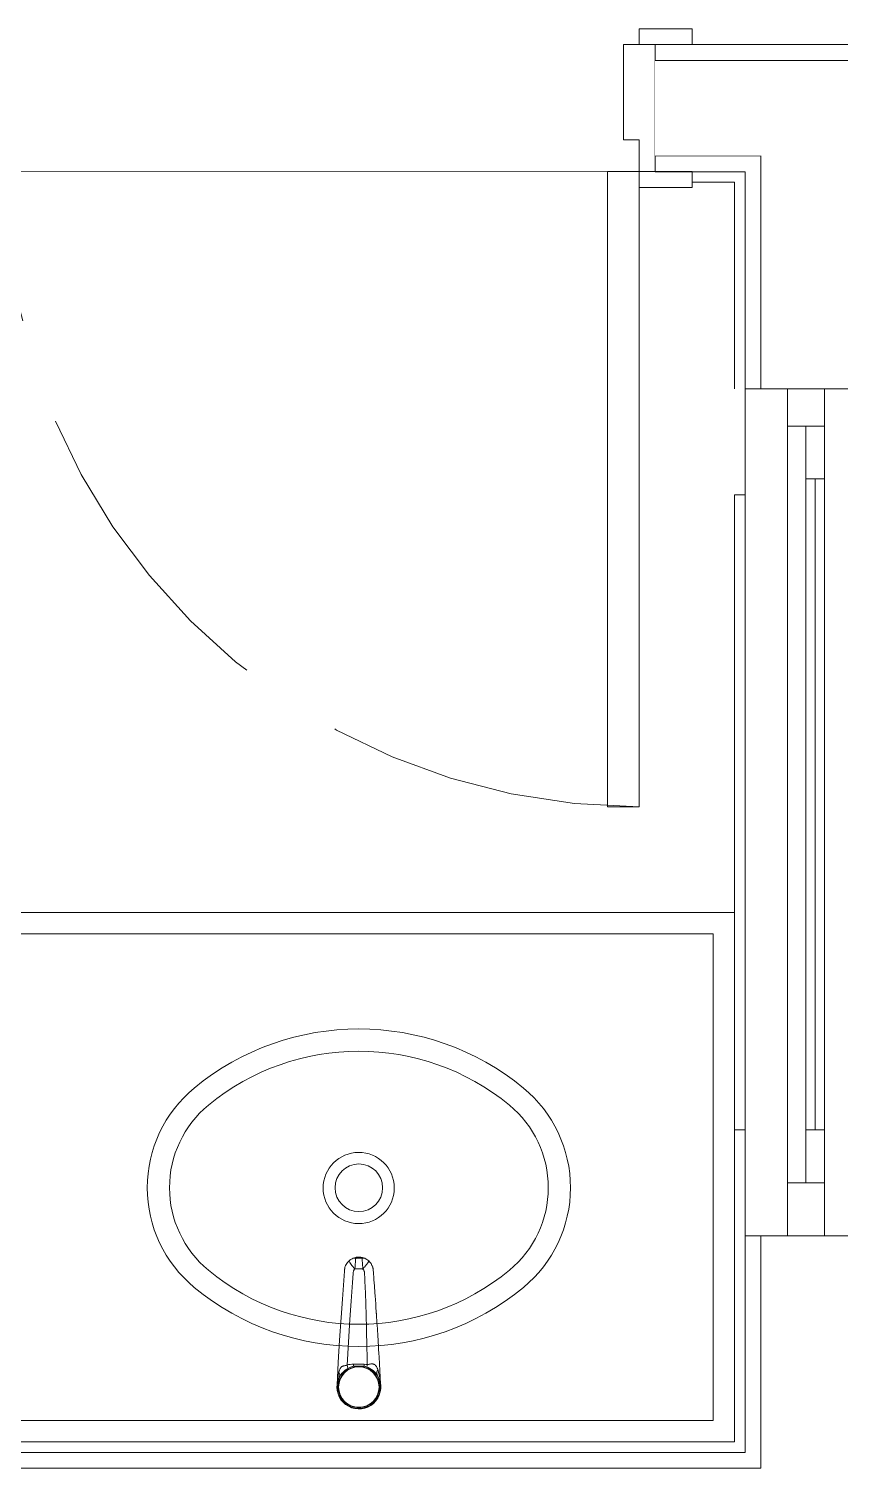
# Model space of a CAD drawing. Header units: millimetres. Extents: x 188.6 to 263.2, y 40.1 to 120.1.
# Drawn here: x 208.337 to 209.104, y 56.097 to 57.457 of the extents above; entities that cross this region are included whole.
import ezdxf

# ---------------------------------------------------------------- set-up
doc = ezdxf.new("R2010")
doc.units = ezdxf.units.MM
doc.set_wipeout_variables(frame=1)
doc.linetypes.add('Linha Tracejada 3_1', pattern=[400, 300, -100])
doc.linetypes.add('Wipeout_Contour', pattern=[1000, 0, -1000])
for name, color, linetype in [('ARQ', 8, 'Continuous'), ('Janelas ARCHICAD', 7, 'Continuous'), ('Portas ARCHICAD', 7, 'Continuous')]:
    doc.layers.add(name, color=color, linetype=linetype)

# ---------------------------------------------------------------- blocks, each defined once
blk = doc.blocks.new('Vão de Porta Simples')
at = {"layer": 'Portas ARCHICAD', "color": 7, "linetype": 'Continuous', "lineweight": 0}
for p, q in [((-350, 0), (-350, 10)), ((350, 0), (350, 10))]:
    blk.add_line(p, q, dxfattribs=at)
blk = doc.blocks.new('Vão de Janela Simples_2')
at = {"layer": 'Janelas ARCHICAD', "color": 8, "linetype": 'Continuous', "lineweight": 0}
for p, q in [((-300, 0), (-300, 10)), ((-300, 10), (300, 10)), ((-300, 0), (300, 0)), ((300, 0), (300, 10))]:
    blk.add_line(p, q, dxfattribs=at)
blk = doc.blocks.new('Porta 21_4')
at = {"layer": 'Portas ARCHICAD', "color": 8, "linetype": 'Continuous', "lineweight": 0}
for p, q in [((270, 0), (270, 600)), ((270, 600), (300, 600)), ((300, 600), (300, 0)), ((-300, 15), (-350, 15)), ((-350, 15), (-350, 0)), ((-300, 0), (-300, 15)), ((350, 15), (300, 15)), ((300, 15), (300, 0)), ((350, 0), (350, 15)), ((-350, 0), (-300, 0)), ((-315, 0), (-350, 0)), ((-315, 0), (-350, 0)), ((-315, 0), (315, 0)), ((-300, 0), (-315, 0)), ((-315, 0), (-315, -120)), ((-315, -15), (-315, 0)), ((-315, -15), (-315, 0)), ((-300, -30), (-300, 0)), ((300, 0), (270, 0)), ((300, 0), (350, 0)), ((315, 0), (300, 0)), ((300, 0), (300, -30)), ((315, -120), (315, 0)), ((315, -15), (315, 0)), ((315, -15), (315, 0)), ((315, 0), (350, 0)), ((315, 0), (350, 0)), ((-315, -105), (-315, -15)), ((-315, -105), (-315, -15)), ((315, -105), (315, -15)), ((315, -105), (315, -15)), ((-285, -30), (-300, -30)), ((-285, -120), (-285, -30)), ((300, -30), (285, -30)), ((285, -30), (285, -120)), ((-315, -120), (-315, -105)), ((-315, -120), (-315, -105)), ((315, -120), (315, -105)), ((315, -120), (315, -105)), ((-300, -120), (-350, -120)), ((-350, -120), (-350, -135)), ((-315, -120), (-350, -120)), ((-315, -120), (-350, -120)), ((-315, -120), (-285, -120)), ((-300, -135), (-300, -120)), ((285, -120), (315, -120)), ((350, -120), (300, -120)), ((300, -120), (300, -135)), ((315, -120), (350, -120)), ((315, -120), (350, -120)), ((350, -135), (350, -120)), ((-350, -135), (-300, -135)), ((300, -135), (350, -135))]:
    blk.add_line(p, q, dxfattribs=at)
at = {"layer": 'Portas ARCHICAD', "color": 8, "linetype": 'Linha Tracejada 3_1', "lineweight": 0}
blk.add_arc((300, 0), 600, 90, 180, dxfattribs=at)
blk = doc.blocks.new('arq-3pav')
at = {"layer": 'ARQ', "color": 8, "linetype": 'Continuous', "lineweight": 0}
for p, q in [((4.0053, 16.8598), (4.0203, 16.8598)), ((4.0053, 16.0598), (4.0053, 16.8598)), ((4.0053, 16.8598), (4.0203, 16.8598)), ((4.0203, 16.8598), (4.0453, 16.8598)), ((4.0203, 16.8598), (4.0453, 16.8598)), ((4.0453, 16.8598), (4.0803, 16.8598)), ((4.0453, 16.8598), (4.0453, 16.8248)), ((4.0453, 16.8598), (4.0803, 16.8598)), ((4.0453, 16.8598), (4.0803, 16.8598)), ((4.0803, 16.8598), (4.1103, 16.8598)), ((4.0803, 16.8248), (4.0803, 16.8598)), ((4.0803, 16.8598), (4.1103, 16.8598)), ((4.0453, 16.8248), (4.0803, 16.8248)), ((4.0453, 16.8248), (4.0453, 16.1098)), ((4.0628, 16.8248), (4.0628, 16.7748)), ((4.0803, 16.8248), (4.0628, 16.8248)), ((4.0803, 16.7748), (4.0803, 16.8248)), ((4.0628, 16.7748), (4.0803, 16.7748)), ((4.0628, 16.7748), (4.0628, 16.1598)), ((4.0716, 16.1598), (4.0716, 16.7748)), ((4.0803, 16.1598), (4.0803, 16.7748)), ((4.0803, 16.1598), (4.0803, 16.7748)), ((4.0803, 16.1598), (4.0628, 16.1598)), ((4.0628, 16.1598), (4.0628, 16.1098)), ((4.0803, 16.1098), (4.0803, 16.1598)), ((4.0803, 16.1098), (4.0453, 16.1098)), ((4.0453, 16.1098), (4.0453, 16.0598)), ((4.0628, 16.1098), (4.0803, 16.1098)), ((4.0803, 16.0598), (4.0803, 16.1098)), ((4.0053, 16.0598), (4.0203, 16.0598)), ((4.0053, 16.0598), (4.0203, 16.0598)), ((4.0203, 16.0598), (4.0453, 16.0598)), ((4.0203, 16.0598), (4.0453, 16.0598)), ((4.0453, 16.0598), (4.0803, 16.0598)), ((4.0453, 16.0598), (4.0803, 16.0598)), ((4.0453, 16.0598), (4.0803, 16.0598)), ((4.0803, 16.0598), (4.1103, 16.0598)), ((4.0803, 16.0598), (4.1103, 16.0598)), ((3.6433, 16.0386), (3.6373, 16.0386)), ((3.6268, 16.0279), (3.6268, 16.0281)), ((3.644, 16.0285), (3.6366, 16.0285)), ((3.6352, 15.9384), (3.6454, 15.9384)), ((3.6352, 15.9365), (3.6352, 15.9384)), ((3.6454, 15.9365), (3.6352, 15.9365)), ((3.6454, 15.9365), (3.6454, 15.9384)), ((3.6197, 15.9185), (3.6197, 15.9184)), ((3.6197, 15.9183), (3.6197, 15.9183)), ((3.6608, 15.92), (3.6608, 15.92)), ((3.6608, 15.92), (3.6608, 15.9196))]:
    blk.add_line(p, q, dxfattribs=at)
at = {"layer": 'ARQ', "color": 8, "linetype": 'Continuous', "lineweight": 0, "flags": 128}
for points in [[(4.0053, 17.0651), (3.9553, 17.0651)], [(3.9553, 17.0551), (3.9953, 17.0551)], [(3.9953, 17.0551), (3.9953, 16.8598)], [(4.0053, 16.8598), (4.0053, 17.0651)], [(3.9953, 16.0598), (3.9953, 15.8651)], [(4.0053, 15.8551), (4.0053, 16.0598)], [(3.6272, 16.03), (3.6275, 16.0308), (3.6278, 16.0317), (3.6283, 16.0325), (3.6288, 16.0335), (3.6295, 16.0344), (3.6302, 16.0352), (3.631, 16.036)], [(3.631, 16.036), (3.6314, 16.0364), (3.6318, 16.0367), (3.6322, 16.037), (3.6323, 16.0371), (3.6324, 16.0372), (3.6325, 16.0372), (3.6326, 16.0373), (3.6327, 16.0373), (3.6327, 16.0374), (3.6327, 16.0374), (3.6327, 16.0374), (3.6328, 16.0374), (3.6328, 16.0374)], [(3.6366, 16.0285), (3.6356, 16.0295), (3.6347, 16.0306), (3.6338, 16.0317), (3.633, 16.0327), (3.6323, 16.0336), (3.6317, 16.0344), (3.6313, 16.035), (3.631, 16.0356), (3.631, 16.0359), (3.631, 16.036)], [(3.6373, 16.0386), (3.6359, 16.0386), (3.6346, 16.0383), (3.6333, 16.0377), (3.6328, 16.0374)], [(3.6373, 16.0386), (3.6373, 16.0385), (3.6373, 16.0383), (3.6373, 16.0381), (3.6372, 16.0379), (3.6372, 16.0376), (3.6372, 16.0372), (3.6372, 16.0368), (3.6371, 16.0363), (3.6371, 16.0358), (3.637, 16.0353), (3.637, 16.0347), (3.637, 16.0341), (3.6369, 16.0335), (3.6369, 16.0331), (3.6368, 16.0324), (3.6368, 16.0317), (3.6367, 16.0309), (3.6367, 16.0302), (3.6367, 16.0297), (3.6366, 16.0292), (3.6366, 16.0285)], [(3.6393, 16.0394), (3.6392, 16.0394), (3.6391, 16.0393), (3.6389, 16.0393), (3.6387, 16.0393), (3.6385, 16.0392), (3.6383, 16.0391), (3.638, 16.039), (3.6377, 16.0389), (3.6373, 16.0386)], [(3.6423, 16.0395), (3.6414, 16.0395), (3.6406, 16.0396), (3.6399, 16.0396), (3.6391, 16.0395), (3.6383, 16.0395)], [(3.6383, 16.0395), (3.6393, 16.0394)], [(3.6413, 16.0394), (3.6411, 16.0394), (3.6409, 16.0395), (3.6409, 16.0395), (3.6408, 16.0395), (3.6407, 16.0395), (3.6406, 16.0395), (3.6405, 16.0395), (3.6405, 16.0395), (3.6404, 16.0395), (3.6404, 16.0395), (3.6403, 16.0395), (3.6403, 16.0395), (3.6403, 16.0395), (3.6402, 16.0395), (3.6401, 16.0395), (3.6401, 16.0395), (3.64, 16.0395), (3.6398, 16.0395), (3.6397, 16.0395), (3.6396, 16.0394), (3.6393, 16.0394)], [(3.6413, 16.0394), (3.6423, 16.0395), (3.6423, 16.0395)], [(3.6433, 16.0386), (3.6429, 16.0388), (3.6425, 16.039), (3.6422, 16.0392), (3.642, 16.0392), (3.6417, 16.0393), (3.6416, 16.0394), (3.6415, 16.0394), (3.6414, 16.0394), (3.6413, 16.0394)], [(3.644, 16.0285), (3.6439, 16.0292), (3.6439, 16.0299), (3.6439, 16.0307), (3.6438, 16.0314), (3.6438, 16.0321), (3.6437, 16.0327), (3.6437, 16.0334), (3.6436, 16.0341), (3.6436, 16.0347), (3.6435, 16.0353), (3.6435, 16.0357), (3.6435, 16.0361), (3.6435, 16.0365), (3.6434, 16.037), (3.6434, 16.0374), (3.6434, 16.0378), (3.6433, 16.038), (3.6433, 16.0383), (3.6433, 16.0385), (3.6433, 16.0386)], [(3.6433, 16.0386), (3.6447, 16.0386), (3.646, 16.0383), (3.6473, 16.0377), (3.6478, 16.0374)], [(3.6434, 16.0393), (3.6438, 16.0392), (3.6443, 16.039), (3.6448, 16.0389), (3.6454, 16.0387), (3.6458, 16.0385), (3.6464, 16.0382), (3.6469, 16.038), (3.6473, 16.0377)], [(3.644, 16.0285), (3.6443, 16.0288), (3.6447, 16.0292), (3.6451, 16.0297), (3.6455, 16.0301), (3.6458, 16.0305), (3.6462, 16.0309), (3.6466, 16.0314), (3.647, 16.0318), (3.6473, 16.0322), (3.6476, 16.0326), (3.648, 16.033), (3.6483, 16.0334), (3.6485, 16.0338), (3.6488, 16.0341), (3.649, 16.0345), (3.6492, 16.0348), (3.6493, 16.035), (3.6495, 16.0352), (3.6495, 16.0354), (3.6496, 16.0356), (3.6497, 16.0358), (3.6497, 16.0359), (3.6497, 16.0359), (3.6496, 16.036)], [(3.6496, 16.036), (3.6504, 16.0352), (3.6511, 16.0344), (3.6518, 16.0334), (3.6524, 16.0325), (3.6527, 16.0318), (3.653, 16.0312), (3.6532, 16.0305), (3.6533, 16.0303)], [(3.6197, 15.9186), (3.6209, 15.9399), (3.6221, 15.9612), (3.6235, 15.9825), (3.6247, 16), (3.626, 16.0176), (3.6267, 16.0263), (3.6267, 16.0273), (3.6268, 16.0278), (3.6268, 16.0279)], [(3.6268, 16.0281), (3.6269, 16.0286), (3.627, 16.0291), (3.6271, 16.0295), (3.6272, 16.03)], [(3.6366, 16.0285), (3.6363, 16.0282), (3.636, 16.0278), (3.6358, 16.0275), (3.6355, 16.0271), (3.6354, 16.0268), (3.6352, 16.0265), (3.6351, 16.0259), (3.635, 16.0254), (3.635, 16.0248), (3.6349, 16.0242), (3.6342, 16.0155), (3.633, 15.998), (3.6318, 15.9805), (3.6304, 15.9591), (3.6291, 15.9376)], [(3.6482, 15.9382), (3.6481, 15.9414), (3.648, 15.9447), (3.648, 15.9483), (3.6479, 15.9521), (3.6478, 15.9556), (3.6477, 15.9592), (3.6477, 15.9604), (3.6477, 15.9614), (3.6477, 15.9624), (3.6476, 15.9633), (3.6476, 15.9643), (3.6475, 15.97), (3.6474, 15.9756), (3.6474, 15.9767), (3.6474, 15.9778), (3.6473, 15.979), (3.6473, 15.9801), (3.6473, 15.9812), (3.6473, 15.9823), (3.6472, 15.9834), (3.6472, 15.9845), (3.6471, 15.9883), (3.647, 15.992), (3.6469, 15.9956), (3.6468, 15.999), (3.6467, 16.0019), (3.6466, 16.0046), (3.6466, 16.0054), (3.6465, 16.0061), (3.6465, 16.0068), (3.6465, 16.0074), (3.6465, 16.0081), (3.6464, 16.0088), (3.6463, 16.0109), (3.6462, 16.013), (3.6461, 16.015), (3.646, 16.017), (3.6459, 16.019), (3.6458, 16.0209), (3.6458, 16.0213), (3.6458, 16.0217), (3.6457, 16.0221), (3.6457, 16.0225), (3.6457, 16.0229), (3.6457, 16.0232), (3.6456, 16.0236), (3.6456, 16.024), (3.6456, 16.0244), (3.6456, 16.0247), (3.6455, 16.025), (3.6455, 16.0253), (3.6455, 16.0255), (3.6455, 16.0257), (3.6454, 16.0259), (3.6454, 16.0261), (3.6454, 16.0263), (3.6453, 16.0264), (3.6453, 16.0266), (3.6452, 16.0267), (3.645, 16.0271), (3.6449, 16.0274), (3.6447, 16.0277), (3.6445, 16.028), (3.6442, 16.0282), (3.644, 16.0285)], [(3.6533, 16.0303), (3.6534, 16.03), (3.6535, 16.0295), (3.6536, 16.029), (3.6537, 16.0288), (3.6537, 16.0286), (3.6537, 16.0286), (3.6537, 16.0286), (3.6537, 16.0285), (3.6537, 16.0285), (3.6538, 16.0273), (3.6539, 16.0265), (3.654, 16.0258), (3.654, 16.0251), (3.6541, 16.0244), (3.6541, 16.0237), (3.6542, 16.0229), (3.6542, 16.0224), (3.6543, 16.0218), (3.6543, 16.0213), (3.6544, 16.0208)], [(3.6552, 16.0096), (3.6553, 16.0088), (3.6553, 16.0083), (3.6553, 16.0078), (3.6554, 16.0073), (3.6554, 16.0068), (3.6555, 16.0062), (3.6555, 16.0059), (3.6555, 16.0056), (3.6555, 16.0053), (3.6556, 16.0037), (3.6558, 16.002), (3.6559, 16.0002), (3.656, 15.9983), (3.6562, 15.9963), (3.6563, 15.9943), (3.6564, 15.9925), (3.6565, 15.9908), (3.6567, 15.989), (3.6568, 15.9872), (3.6568, 15.9867), (3.6569, 15.9862), (3.6569, 15.986), (3.6569, 15.9859), (3.6569, 15.9858), (3.6569, 15.9855), (3.6569, 15.9851), (3.657, 15.9845), (3.657, 15.9838), (3.6571, 15.9829), (3.6571, 15.9827)], [(3.6571, 15.9827), (3.6571, 15.9819), (3.6572, 15.9807), (3.6573, 15.9799), (3.6573, 15.979), (3.6574, 15.9787), (3.6574, 15.9785), (3.6574, 15.9782), (3.6574, 15.978), (3.6574, 15.9777), (3.6574, 15.9774), (3.6576, 15.9746), (3.6578, 15.972), (3.6579, 15.9695), (3.6581, 15.9672), (3.6582, 15.9658), (3.6583, 15.9641), (3.6584, 15.9625), (3.6585, 15.9608), (3.6586, 15.9592), (3.6588, 15.9557), (3.659, 15.9522), (3.6592, 15.9488), (3.6594, 15.9452), (3.6598, 15.9387), (3.6601, 15.9323), (3.6605, 15.9261), (3.6608, 15.92)], [(3.6482, 15.9382), (3.6484, 15.9382), (3.6486, 15.9382), (3.6488, 15.9382), (3.6491, 15.9382), (3.6494, 15.9382), (3.6502, 15.9384), (3.651, 15.9385), (3.6515, 15.9386), (3.6521, 15.9387), (3.6524, 15.9387), (3.6528, 15.9387), (3.6531, 15.9387), (3.6534, 15.9386), (3.6536, 15.9386), (3.6539, 15.9385), (3.6542, 15.9385), (3.6545, 15.9384), (3.6549, 15.9382), (3.6553, 15.938), (3.6555, 15.9378), (3.6557, 15.9377), (3.6561, 15.9373), (3.6565, 15.937), (3.6568, 15.9366), (3.657, 15.9362), (3.6574, 15.9355), (3.6577, 15.9348), (3.658, 15.9342), (3.6582, 15.9336)], [(3.6197, 15.9186), (3.6197, 15.9186), (3.6197, 15.9186), (3.6197, 15.9187), (3.6197, 15.9187), (3.6197, 15.9187), (3.6197, 15.9188), (3.6197, 15.9188), (3.6197, 15.919), (3.6198, 15.9199), (3.6199, 15.9208), (3.6203, 15.9245), (3.6209, 15.9282), (3.6214, 15.9309)], [(3.6214, 15.9309), (3.6217, 15.9318), (3.6219, 15.9327), (3.6223, 15.9335), (3.6227, 15.9343), (3.623, 15.9348), (3.6233, 15.9353), (3.6236, 15.9356), (3.6239, 15.9358), (3.6242, 15.9361), (3.6246, 15.9363), (3.6249, 15.9365), (3.6252, 15.9366), (3.6255, 15.9367), (3.6258, 15.9368), (3.6261, 15.9369), (3.6267, 15.937), (3.6273, 15.9371), (3.6277, 15.9371), (3.6281, 15.9372), (3.6285, 15.9373), (3.6286, 15.9374), (3.6288, 15.9375), (3.629, 15.9375), (3.6291, 15.9376)], [(3.6217, 15.9258), (3.6221, 15.927), (3.6222, 15.9282), (3.6219, 15.9296), (3.6214, 15.9309)], [(3.63, 15.9344), (3.6288, 15.9337), (3.6274, 15.9327), (3.626, 15.9315), (3.6252, 15.9307), (3.6243, 15.9298), (3.6237, 15.9289), (3.623, 15.9281), (3.6223, 15.9269), (3.6217, 15.9258)], [(3.6291, 15.9376), (3.6306, 15.938), (3.6321, 15.9382), (3.6337, 15.9383), (3.6352, 15.9384)], [(3.63, 15.9344), (3.6295, 15.9362), (3.6291, 15.9376)], [(3.658, 15.9275), (3.6576, 15.9282), (3.6569, 15.9292), (3.6561, 15.9301), (3.6551, 15.9311), (3.6541, 15.9321), (3.6529, 15.933), (3.6516, 15.9338), (3.6508, 15.9344), (3.6498, 15.9348), (3.6489, 15.9353), (3.648, 15.9357)], [(3.658, 15.9275), (3.6575, 15.9286), (3.6573, 15.9299), (3.6574, 15.9313), (3.6578, 15.9327), (3.6582, 15.9336)], [(3.6582, 15.9336), (3.659, 15.9309), (3.6596, 15.9281), (3.6603, 15.9246), (3.6605, 15.9225), (3.6607, 15.9213), (3.6607, 15.9206), (3.6608, 15.9204), (3.6608, 15.9203), (3.6608, 15.9202), (3.6608, 15.9201), (3.6608, 15.9201), (3.6608, 15.9201), (3.6608, 15.92), (3.6608, 15.92), (3.6608, 15.92), (3.6608, 15.92)], [(3.9953, 15.8651), (2.5753, 15.8651)], [(2.5753, 15.8551), (4.0053, 15.8551)]]:
    blk.add_lwpolyline(points, dxfattribs=at)
for points in [[(3.9953, 16.3651), (2.8753, 16.3651), (2.7253, 16.1651), (2.5553, 16.1651), (2.5553, 15.8651), (3.9953, 15.8651)], [(3.9753, 16.3451), (2.8836, 16.3451), (2.7336, 16.1451), (2.5753, 16.1451), (2.5753, 15.8851), (3.9753, 15.8851)]]:
    blk.add_lwpolyline(points, close=True, dxfattribs=at)
for points in [[(3.7959, 16.1993, 0.358974), (3.4847, 16.1993, 0.471698), (3.4847, 16.011, 0.358974), (3.7959, 16.011, 0.471698)], [(3.7826, 16.1831, 0.358974), (3.4981, 16.1831, 0.471698), (3.4981, 16.0272, 0.358974), (3.7826, 16.0272, 0.471698)], [(3.6403, 16.1276, 1), (3.6403, 16.0826, 1)]]:
    blk.add_lwpolyline(points, format="xyb", close=True, dxfattribs=at)
blk.add_lwpolyline([(3.6738, 16.1051, 336.274616), (3.6738, 16.1047)], format="xyb", dxfattribs=at)
at = {"layer": 'ARQ', "color": 8, "linetype": 'Continuous', "lineweight": 0}
blk.add_circle((3.6403, 15.9168), 0.0191, dxfattribs=at)
for centre, radius, start, end in [((3.6402, 16.026), 0.0136, 102.4001, 123.0332), ((3.6396, 16.0287), 0.0109, 96.4456, 102.3614), ((3.641, 16.0286), 0.0109, 77.2283, 83.0963), ((3.6405, 16.0261), 0.0135, 47.2407, 56.8896), ((0.6399, 15.7873), 3.0235, 4.2155, 4.4292), ((3.6403, 15.9168), 0.0207, 180, 31.2083), ((3.6403, 15.9168), 0.0207, 154.1045, 180), ((3.6403, 15.9168), 0.0204, 104.4666, 75.5334), ((3.6403, 15.9168), 0.0195, 0, 180), ((3.6403, 15.9168), 0.0195, 90, 180), ((3.6402, 15.9166), 0.0205, 104.0619, 120.0027), ((3.6403, 15.9168), 0.0195, 0, 90), ((3.6455, 15.9118), 0.0265, 84.0406, 90.134), ((3.6404, 15.9166), 0.0205, 68.4737, 75.9324), ((4.2174, 15.876), 0.5726, 173.7595, 174.015), ((3.6403, 15.9168), 0.0195, 180, 0)]:
    blk.add_arc(centre, radius, start, end, dxfattribs=at)
at = {"layer": 'ARQ', "color": 8, "linetype": 'Continuous', "lineweight": 0, "xscale": -0.001, "yscale": 0.001}
for name, p, rotation in [('Vão de Porta Simples', (3.6053, 17.0651), 180.0011362489043), ('Vão de Janela Simples_2', (4.0053, 16.4598), 90)]:
    blk.add_blockref(name, p, dxfattribs=dict(at, rotation=rotation))
at = {"color": 8, "linetype": 'Wipeout_Contour', "lineweight": 0, "ltscale": 65478.266246}
blk.add_wipeout([(6.2953, 17.1851), (3.9203, 17.1851), (3.9203, 17.1701), (6.2953, 17.1701)], dxfattribs=at).dxf.layer = 'ARQ'
at = {"color": 8, "linetype": 'Wipeout_Contour', "lineweight": 0, "ltscale": 68699.32612}
blk.add_wipeout([(4.0203, 17.0651), (4.1103, 17.0651), (4.1103, 17.0801), (4.0203, 17.0801)], dxfattribs=at).dxf.layer = 'ARQ'
at = {"color": 8, "linetype": 'Wipeout_Contour', "lineweight": 0, "ltscale": 66252.12394}
blk.add_wipeout([(4.0203, 15.8401), (4.1103, 15.8401), (4.1103, 15.8551), (4.0203, 15.8551)], dxfattribs=at).dxf.layer = 'ARQ'
at = {"layer": 'ARQ', "color": 8, "linetype": 'Continuous', "lineweight": 0}
for q in [(3.9553, 17.1851), (3.9203, 17.1701)]:
    blk.add_line((3.9203, 17.1851), q, dxfattribs=at)
at = {"layer": 'ARQ', "color": 8, "linetype": 'Continuous', "lineweight": 0, "flags": 128}
blk.add_lwpolyline([(6.2953, 17.1851), (3.9203, 17.1851)], dxfattribs=at)
at = {"color": 8, "linetype": 'Wipeout_Contour', "lineweight": 0, "ltscale": 68877.921483}
blk.add_wipeout([(4.0053, 17.0651), (4.0203, 17.0651), (4.0203, 17.0801), (4.0053, 17.0801)], dxfattribs=at).dxf.layer = 'ARQ'
at = {"color": 8, "linetype": 'Wipeout_Contour', "lineweight": 0, "ltscale": 66437.313457}
blk.add_wipeout([(4.0053, 15.8401), (4.0203, 15.8401), (4.0203, 15.8551), (4.0053, 15.8551)], dxfattribs=at).dxf.layer = 'ARQ'
at = {"layer": 'ARQ', "color": 8, "linetype": 'Continuous', "lineweight": 0}
for p, q in [((4.0203, 17.0801), (4.0203, 17.0651)), ((4.0203, 17.0651), (4.0203, 16.8598)), ((4.0203, 16.0598), (4.0203, 15.8551)), ((4.0203, 15.8551), (4.0203, 15.8401))]:
    blk.add_line(p, q, dxfattribs=at)
at = {"color": 8, "linetype": 'Wipeout_Contour', "lineweight": 0, "ltscale": 69048.331264}
blk.add_wipeout([(3.9203, 17.0801), (3.9203, 17.0651), (4.0053, 17.0651), (4.0053, 17.0801)], dxfattribs=at).dxf.layer = 'ARQ'
at = {"color": 8, "linetype": 'Wipeout_Contour', "lineweight": 0, "ltscale": 68981.682175}
blk.add_wipeout([(4.0053, 15.8551), (2.5854, 15.8551), (2.6004, 15.8401), (4.0053, 15.8401)], dxfattribs=at).dxf.layer = 'ARQ'
at = {"layer": 'ARQ', "color": 8, "linetype": 'Continuous', "lineweight": 0}
for p, q in [((3.9203, 17.1701), (3.9203, 17.0801)), ((4.0053, 17.0801), (3.9203, 17.0801)), ((3.9203, 17.0801), (3.9203, 17.0651)), ((4.0203, 17.0801), (4.0053, 17.0801)), ((3.9203, 17.0651), (3.9553, 17.0651)), ((4.0203, 15.8401), (2.6004, 15.8401))]:
    blk.add_line(p, q, dxfattribs=at)
at = {"layer": 'ARQ', "color": 8, "linetype": 'Continuous', "lineweight": 0, "flags": 128}
for points in [[(3.9203, 17.0651), (4.0053, 17.0651)], [(4.0053, 17.0651), (4.0053, 16.8598)], [(4.0053, 16.0598), (4.0053, 15.8551)], [(4.0053, 15.8551), (2.5854, 15.8551)]]:
    blk.add_lwpolyline(points, dxfattribs=at)
at = {"layer": 'ARQ', "color": 8, "linetype": 'Continuous', "lineweight": 0, "xscale": -0.001, "yscale": 0.001, "rotation": 180.0011362489042}
blk.add_blockref('Porta 21_4', (3.6053, 17.0651), dxfattribs=at)
at = {"color": 8, "linetype": 'Wipeout_Contour', "lineweight": 0, "ltscale": 68810.229474}
blk.add_wipeout([(4.0203, 17.0801), (4.1103, 17.0801), (4.1103, 17.1701), (4.0203, 17.1701)], dxfattribs=at).dxf.layer = 'ARQ'
at = {"color": 8, "linetype": 'Wipeout_Contour', "lineweight": 0, "ltscale": 69133.182996}
blk.add_wipeout([(3.9203, 17.1701), (3.9203, 17.0801), (4.0203, 17.0801), (4.0203, 17.1701)], dxfattribs=at).dxf.layer = 'ARQ'
at = {"layer": 'ARQ', "color": 8, "linetype": 'Continuous', "lineweight": 0}
for p, q in [((4.0203, 17.1701), (3.9203, 17.1701)), ((4.1103, 17.1701), (4.0203, 17.1701))]:
    blk.add_line(p, q, dxfattribs=at)

msp = doc.modelspace()

# ---------------------------------------------------------------- block references
msp.add_blockref('arq-3pav', (205.0084, 40.2568))

doc.saveas('drawing.dxf')
